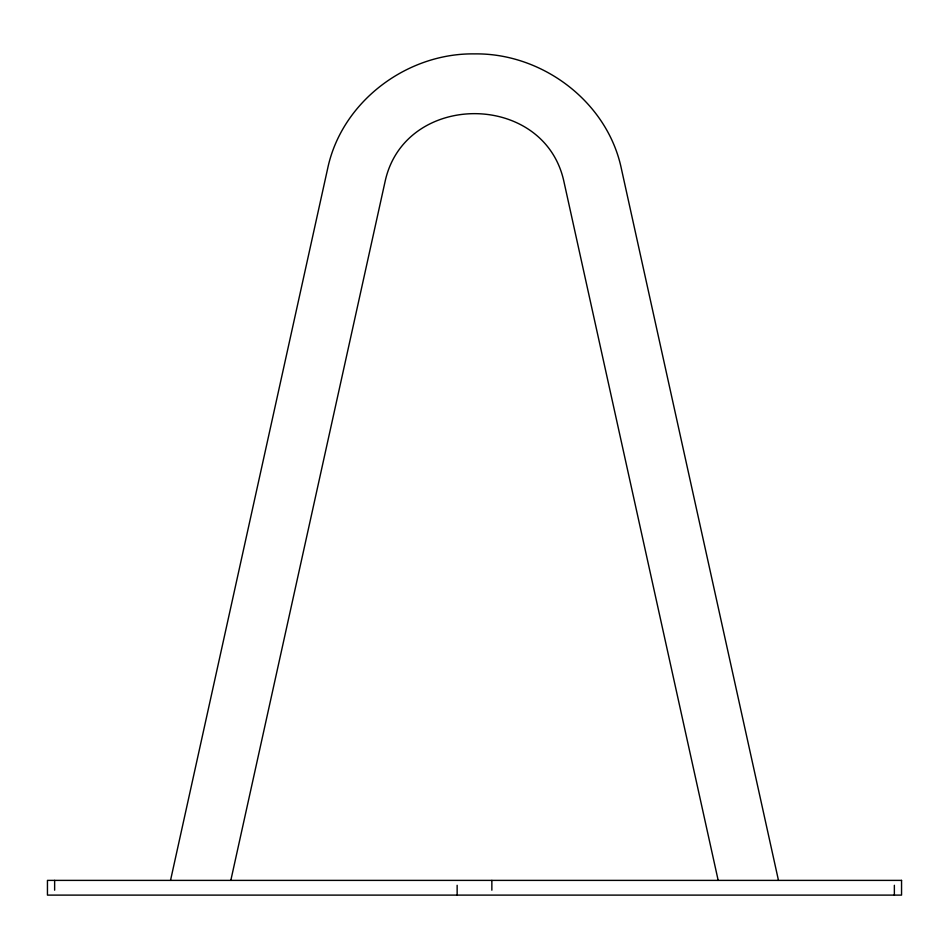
<?xml version="1.0" encoding="UTF-8"?>
<svg xmlns="http://www.w3.org/2000/svg" width="949" height="949" viewBox="0 0 949 949"><rect width="100%" height="100%" fill="white"/><g stroke="black" fill="none" stroke-linecap="round" stroke-linejoin="round"><path stroke-width="1.42" d="M170.523 880.387L327.642 168.614C341.676 101.65 406.824 52.871 474.5 53.891C542.176 52.871 607.324 101.65 621.358 168.614L778.477 880.387M230.821 880.387L385.14 181.306C404.879 91.104 544.121 91.104 563.86 181.306L718.179 880.387M894.361 885.287L894.361 895.109M491.855 880.387L491.855 890.198M457.145 885.287L457.145 895.109M54.639 880.387L54.639 890.198M901.55 880.387L47.45 880.387L47.45 895.109L901.55 895.109L901.55 880.387"/></g></svg>
